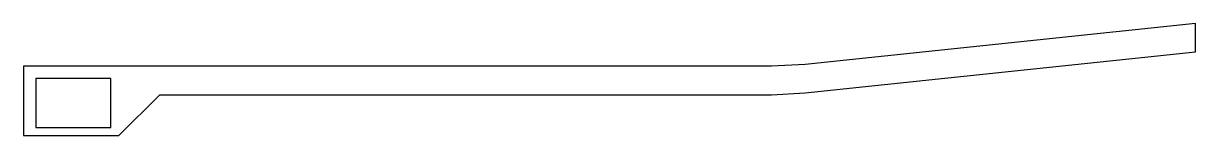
# Model space of a CAD drawing. Header units: millimetres. Extents: x -36 to 107, y -9 to 4.
import ezdxf

# ---------------------------------------------------------------- set-up
doc = ezdxf.new("R2010")
doc.units = ezdxf.units.MM
doc.layers.add('BALLAST_WINDOW', color=3, linetype='CONTINUOUS')
doc.layers.add('OUTLINE', color=7, linetype='CONTINUOUS')

msp = doc.modelspace()

# ---------------------------------------------------------------- linework, layer by layer
at = {"layer": 'BALLAST_WINDOW'}
for p, q in [((-25.31643, -2.3), (-34.48937, -2.3)), ((-34.48937, -2.3), (-34.48937, -8.3)), ((-25.31643, -8.3), (-25.31643, -2.3)), ((-34.48937, -8.3), (-25.31643, -8.3))]:
    msp.add_line(p, q, dxfattribs=at)
at = {"layer": 'OUTLINE'}
for p, q in [((107.41658, 4.43661), (59.65039, -0.58382)), ((107.41658, 0.93661), (107.41658, 4.43661)), ((59.65039, -4.08382), (107.41658, 0.93661)), ((55.52546, -0.8), (-35.98937, -0.8)), ((-35.98937, -0.8), (-35.98937, -9.3)), ((59.65039, -0.58382), (55.52546, -0.8)), ((-24.31643, -9.3), (-19.31643, -4.3)), ((-19.31643, -4.3), (55.52546, -4.3)), ((55.52546, -4.3), (59.65039, -4.08382)), ((-35.98937, -9.3), (-24.31643, -9.3))]:
    msp.add_line(p, q, dxfattribs=at)

doc.saveas('drawing.dxf')
